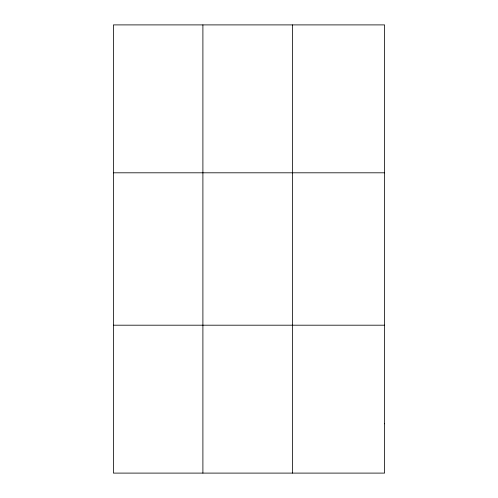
<?xml version="1.0" encoding="UTF-8"?>
<svg xmlns="http://www.w3.org/2000/svg" width="498" height="498" viewBox="0 0 498 498"><rect width="100%" height="100%" fill="white"/><g stroke="black" fill="none" stroke-linecap="round" stroke-linejoin="round"><path stroke-width="0.75" d="M202.898 24.9L202.898 473.1M292.388 24.9L292.388 473.1M113.407 172.806L384.593 172.806M113.407 325.194L384.593 325.194M384.593 423.798L384.593 473.1L113.407 473.1L113.407 24.9L384.593 24.9L384.593 423.798"/></g></svg>
